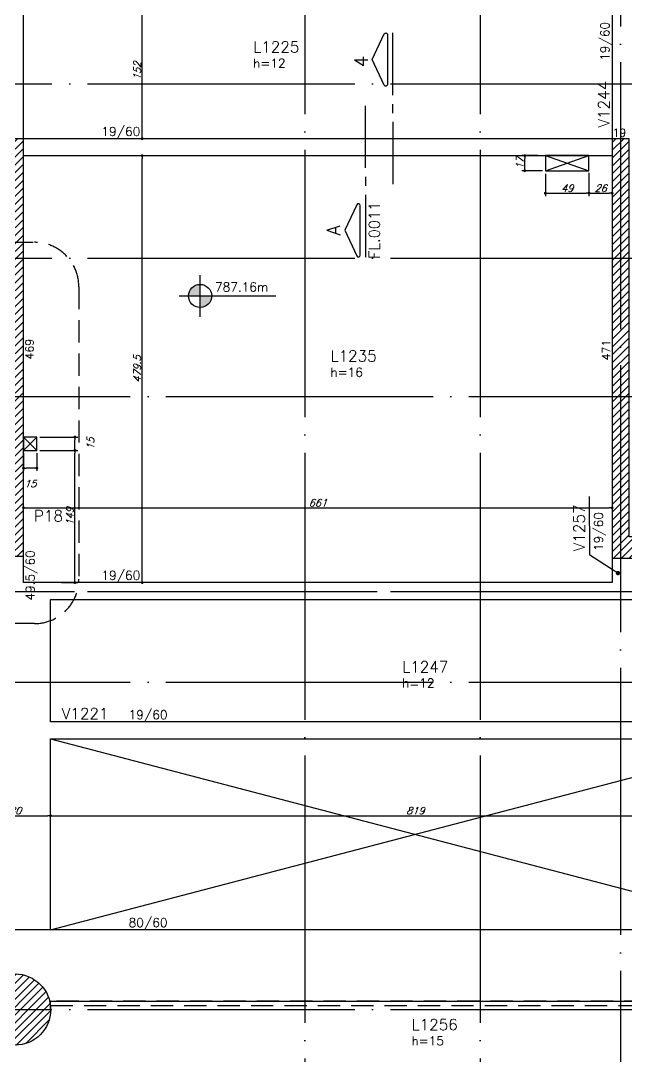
# Model space of a CAD drawing. Extents: x -4228 to 5417, y -2048 to 2452.
# Drawn here: x 612 to 1292, y -537 to 626 of the extents above; entities that cross this region are included whole.
import ezdxf
from ezdxf import colors
from ezdxf.entities.mleader import LeaderData, LeaderLine
from ezdxf.enums import TextEntityAlignment as Align
from ezdxf.math import Vec2, Vec3

# ---------------------------------------------------------------- set-up
doc = ezdxf.new("R2010")
doc.units = 0
doc.header["$LTSCALE"] = 50
doc.header["$MEASUREMENT"] = 0
doc.linetypes.add('DASHED', pattern=[0.75, 0.5, -0.25])
doc.linetypes.add('EIXO', pattern=[6.8, 6, -0.4, 0, -0.4])
doc.layers.get('0').update_dxf_attribs({"linetype": 'CONTINUOUS'})
doc.layers.get('DEFPOINTS').update_dxf_attribs({"linetype": 'CONTINUOUS'})
for name, color, linetype in [('242', 3, 'CONTINUOUS'), ('71', 6, 'CONTINUOUS'), ('F-AUX-RED', 1, 'CONTINUOUS'), ('F-CORTE-INDICAÇÃO', 4, 'CONTINUOUS'), ('F-COTAS', 106, 'CONTINUOUS'), ('F-COTAS-FUROS', 50, 'CONTINUOUS'), ('F-EIXO', 12, 'EIXO'), ('F-LAJES-DIM', 2, 'CONTINUOUS'), ('F-LAJES-NOME', 4, 'CONTINUOUS'), ('F-NÍVEL-PLANTA', 2, 'CONTINUOUS'), ('F-PILARES-DIM', 172, 'CONTINUOUS'), ('F-PILARES-HACH', 174, 'CONTINUOUS'), ('F-PILARES-NOME', 170, 'CONTINUOUS'), ('F-PILARES-S', 170, 'CONTINUOUS'), ('F-TEXTO', 6, 'CONTINUOUS'), ('F-VIGAS', 3, 'CONTINUOUS'), ('F-VIGAS-DIM', 2, 'CONTINUOUS'), ('F-VIGAS-NOME', 4, 'CONTINUOUS'), ('F-VÃO', 1, 'CONTINUOUS')]:
    doc.layers.add(name, color=color, linetype=linetype)
doc.styles.add('CP-TEXT-INCL', font='simplex.shx', dxfattribs={"oblique": 20})
doc.styles.add('MCP', font='simplex.shx')
doc.styles.add('ROMANS', font='simplex.shx')
doc.styles.get("Standard").update_dxf_attribs({"font": 'simplex.shx'})
doc.dimstyles.new('CP-COTAS-50', dxfattribs={"dimscale": 0.64, "dimtxt": 12.5, "dimasz": 5, "dimexe": 5, "dimexo": 5, "dimgap": 2.5, "dimtad": 1, "dimdec": 1, "dimdsep": 46, "dimtxsty": 'CP-TEXT-INCL', "dimblk1": 'DOT', "dimblk2": 'DOT', "dimsah": 1, "dimcen": 9, "dimclrd": 256, "dimclre": 256, "dimclrt": 256, "dimadec": 0, "dimazin": 0, "dimtfac": 1, "dimtdec": 1, "dimtmove": 2, "dimatfit": 3, "dimldrblk": 'DOT', "dimfxl": 0, "dimtolj": 1, "dimarcsym": 0})

# ---------------------------------------------------------------- blocks, each defined once
blk = doc.blocks.new('Nível - Planta')
at = {"layer": 'F-NÍVEL-PLANTA'}
h = blk.add_hatch(color=71, dxfattribs=at)
h.paths.add_polyline_path([(0, 0), (0, 0.26, 0.414214), (-0.26, 0)])
h.paths.add_polyline_path([(0.26, 0), (0, 0), (0, -0.26, 0.414214)])
for p, q in [((0, -0.469), (0, 0.469)), ((-0.469, 0), (1.704, 0))]:
    blk.add_line(p, q, dxfattribs=at)
blk.add_circle((0, 0), 0.26, dxfattribs=at)
at = {"layer": 'F-TEXTO', "color": 3, "style": 'MCP'}
blk.add_attdef('NÍVEL', (0.333, 0.102), '', height=0.2, dxfattribs=at)
blk = doc.blocks.new('*U10')
at = {"layer": 'F-CORTE-INDICAÇÃO'}
for p, q in [((70, 0), (0, 0)), ((80, 0), (90, 0)), ((100, 0), (170, 0))]:
    blk.add_line(p, q, dxfattribs=at)
blk.add_lwpolyline([(112, 6, -0.802585), (111.2, 9.8), (140, 23.3), (168.8, 9.8, -0.802585), (168, 6)], format="xyb", close=True, dxfattribs=at)
at = {"layer": 'F-CORTE-INDICAÇÃO', "style": 'ROMANS'}
blk.add_attdef('CORTE', text='', height=15, dxfattribs=at).set_placement((140, 35.8), align=Align.MIDDLE_CENTER)
at = {"layer": 'F-CORTE-INDICAÇÃO', "color": 2, "style": 'ROMANS'}
blk.add_attdef('FOLHA', text='', height=12, dxfattribs=at).set_placement((140, -10), align=Align.MIDDLE_CENTER)
blk = doc.blocks.new('*U45')
at = {"layer": 'F-EIXO'}
blk.add_line((0, 0), (7285, 0), dxfattribs=at)
at = {"layer": 'F-TEXTO', "style": 'ROMANS'}
blk.add_attdef('EIXO', text='', height=17.5, dxfattribs=at).set_placement((-28.2072, 0), align=Align.MIDDLE_CENTER)
blk = doc.blocks.new('*U26')
at = {"layer": 'F-EIXO'}
blk.add_line((0, 0), (7285, 0), dxfattribs=at)
at = {"layer": 'F-TEXTO', "style": 'ROMANS'}
blk.add_attdef('EIXO', text='', height=17.5, dxfattribs=at).set_placement((-28.2072, 0), align=Align.MIDDLE_CENTER)
blk = doc.blocks.new('*U27')
at = {"layer": 'F-EIXO'}
blk.add_line((0, 0), (7197, 0), dxfattribs=at)
at = {"layer": 'F-TEXTO', "style": 'ROMANS'}
blk.add_attdef('EIXO', text='', height=17.5, dxfattribs=at).set_placement((-28.2072, 0), align=Align.MIDDLE_CENTER)
blk = doc.blocks.new('*U29')
at = {"layer": 'F-EIXO'}
blk.add_line((0, 0), (7285, 0), dxfattribs=at)
at = {"layer": 'F-TEXTO', "style": 'ROMANS'}
blk.add_attdef('EIXO', text='', height=17.5, dxfattribs=at).set_placement((-28.2072, 0), align=Align.MIDDLE_CENTER)
blk = doc.blocks.new('*U31')
at = {"layer": 'F-EIXO'}
blk.add_line((0, 0), (7285, 0), dxfattribs=at)
at = {"layer": 'F-TEXTO', "style": 'ROMANS'}
blk.add_attdef('EIXO', text='', height=17.5, dxfattribs=at).set_placement((-28.2072, 0), align=Align.MIDDLE_CENTER)
blk = doc.blocks.new('*U32')
at = {"layer": 'F-EIXO'}
blk.add_line((0, 0), (7285, 0), dxfattribs=at)
at = {"layer": 'F-TEXTO', "style": 'ROMANS'}
blk.add_attdef('EIXO', text='', height=17.5, dxfattribs=at).set_placement((-28.2072, 0), align=Align.MIDDLE_CENTER)
blk = doc.blocks.new('*U36')
at = {"layer": 'F-EIXO'}
blk.add_line((0, 0), (0, -2655), dxfattribs=at)
at = {"layer": 'F-TEXTO', "style": 'ROMANS'}
blk.add_attdef('EIXO', text='', height=17.5, rotation=360, dxfattribs=at).set_placement((0, 28.2), align=Align.MIDDLE_CENTER)
blk = doc.blocks.new('*U43')
at = {"layer": 'F-EIXO'}
blk.add_line((0, 0), (0, -2655), dxfattribs=at)
at = {"layer": 'F-TEXTO', "style": 'ROMANS'}
blk.add_attdef('EIXO', text='', height=17.5, rotation=360, dxfattribs=at).set_placement((0, 28.2), align=Align.MIDDLE_CENTER)
blk = doc.blocks.new('*U38')
at = {"layer": 'F-EIXO'}
blk.add_line((0, 0), (7197, 0), dxfattribs=at)
at = {"layer": 'F-TEXTO', "style": 'ROMANS'}
blk.add_attdef('EIXO', text='', height=17.5, dxfattribs=at).set_placement((-28.2072, 0), align=Align.MIDDLE_CENTER)
blk = doc.blocks.new('*U40')
at = {"layer": 'F-EIXO'}
blk.add_line((0, 0), (0, -2753.4852), dxfattribs=at)
at = {"layer": 'F-TEXTO', "style": 'ROMANS'}
blk.add_attdef('EIXO', text='', height=17.5, rotation=360, dxfattribs=at).set_placement((0, 28.2072), align=Align.MIDDLE_CENTER)
blk = doc.blocks.new('_DOT')
at = {"color": 0, "linetype": 'ByBlock'}
blk.add_line((-0.5, 0), (-1, 0), dxfattribs=at)
at = {"color": 0, "linetype": 'ByBlock', "const_width": 0.5}
blk.add_lwpolyline([(-0.25, 0, 1), (0.25, 0, 1)], format="xyb", close=True, dxfattribs=at)
blk = doc.blocks.new('*D52')
at = {"layer": 'DEFPOINTS', "color": 0, "linetype": 'Continuous', "transparency": 16777216}
for p in [(-3490, -415.5), (3259.5, -555.5), (3259.5, -687.9)]:
    blk.add_point(p, dxfattribs=at)
at = {"layer": 'F-COTAS', "linetype": 'Continuous', "lineweight": -2, "transparency": 16777216}
for p, q in [((-3490, -418.7), (-3490, -691.1)), ((3259.5, -558.7), (3259.5, -691.1)), ((-3486.8, -687.9), (3256.3, -687.9))]:
    blk.add_line(p, q, dxfattribs=at)
at = {"layer": 'F-COTAS', "linetype": 'Continuous', "lineweight": -2, "transparency": 16777216, "xscale": 3.2, "yscale": 3.2, "zscale": 3.2, "rotation": 180}
blk.add_blockref('_DOT', (-3490, -687.9), dxfattribs=at)
at = {"layer": 'F-COTAS', "linetype": 'Continuous', "lineweight": -2, "transparency": 16777216, "xscale": 3.2, "yscale": 3.2, "zscale": 3.2}
blk.add_blockref('_DOT', (3259.5, -687.9), dxfattribs=at)
at = {"layer": 'F-COTAS', "linetype": 'Continuous', "transparency": 16777216, "insert": (-115.2, -682.3), "char_height": 8, "attachment_point": 5, "style": 'CP-TEXT-INCL'}
blk.add_mtext('\\A1;6749.5', dxfattribs=at)
blk = doc.blocks.new('*U11')
at = {"layer": 'F-CORTE-INDICAÇÃO'}
for p, q in [((-100, 0), (-170, 0)), ((-80, 0), (-90, 0)), ((-70, 0), (0, 0))]:
    blk.add_line(p, q, dxfattribs=at)
blk.add_lwpolyline([(-112, 6, 0.802585), (-111.2, 9.8), (-140, 23.3), (-168.8, 9.8, 0.802585), (-168, 6)], format="xyb", close=True, dxfattribs=at)
at = {"layer": 'F-CORTE-INDICAÇÃO', "style": 'ROMANS'}
blk.add_attdef('CORTE', text='', height=15, dxfattribs=at).set_placement((-140, 35.8), align=Align.MIDDLE_CENTER)
at = {"layer": 'F-CORTE-INDICAÇÃO', "color": 2, "style": 'ROMANS'}
blk.add_attdef('FOLHA', text='', height=12, dxfattribs=at).set_placement((-140, -10), align=Align.MIDDLE_CENTER)
blk = doc.blocks.new('*U204')
at = {"layer": 'F-VÃO'}
for p, q in [((0, 0), (15, 15)), ((0, 15), (15, 0))]:
    blk.add_line(p, q, dxfattribs=at)
at = {"layer": 'F-VÃO', "color": 3}
blk.add_lwpolyline([(0, 0), (15, 0), (15, 15), (0, 15)], close=True, dxfattribs=at)
blk = doc.blocks.new('*D213')
at = {"layer": 'DEFPOINTS', "color": 0, "linetype": 'Continuous', "transparency": 16777216}
for p in [(630, 143.5), (672.7, 143.5), (654.4, -5)]:
    blk.add_point(p, dxfattribs=at)
at = {"layer": 'F-COTAS-FUROS', "linetype": 'Continuous', "lineweight": -2, "transparency": 16777216}
for p, q in [((633.2, 143.5), (675.9, 143.5)), ((672.7, -1.8), (672.7, 140.3)), ((657.6, -5), (675.9, -5))]:
    blk.add_line(p, q, dxfattribs=at)
at = {"layer": 'F-COTAS-FUROS', "linetype": 'Continuous', "lineweight": -2, "transparency": 16777216, "xscale": 3.2, "yscale": 3.2, "zscale": 3.2}
for p, rotation in [((672.7, 143.5), 90), ((672.7, -5), 270)]:
    blk.add_blockref('_DOT', p, dxfattribs=dict(at, rotation=rotation))
at = {"layer": 'F-COTAS-FUROS', "linetype": 'Continuous', "transparency": 16777216, "insert": (667.1, 69.2), "char_height": 8, "attachment_point": 5, "rotation": 90, "style": 'CP-TEXT-INCL'}
blk.add_mtext('\\A1;149', dxfattribs=at)
blk = doc.blocks.new('*D214')
at = {"layer": 'DEFPOINTS', "color": 0, "linetype": 'Continuous', "transparency": 16777216}
for p in [(630, 158.5), (672.7, 158.5), (630, 143.5)]:
    blk.add_point(p, dxfattribs=at)
at = {"layer": 'F-COTAS-FUROS', "linetype": 'Continuous', "lineweight": -2, "transparency": 16777216}
for p, q in [((633.2, 158.5), (675.9, 158.5)), ((672.7, 146.7), (672.7, 155.3)), ((633.2, 143.5), (675.9, 143.5))]:
    blk.add_line(p, q, dxfattribs=at)
at = {"layer": 'F-COTAS-FUROS', "linetype": 'Continuous', "lineweight": -2, "transparency": 16777216, "xscale": 3.2, "yscale": 3.2, "zscale": 3.2}
for p, rotation in [((672.7, 158.5), 90), ((672.7, 143.5), 270)]:
    blk.add_blockref('_DOT', p, dxfattribs=dict(at, rotation=rotation))
at = {"layer": 'F-COTAS-FUROS', "linetype": 'Continuous', "transparency": 16777216, "insert": (690.3, 151), "char_height": 8, "attachment_point": 5, "rotation": 90, "style": 'CP-TEXT-INCL'}
blk.add_mtext('\\A1;15', dxfattribs=at)
blk = doc.blocks.new('*D215')
at = {"layer": 'DEFPOINTS', "color": 0, "linetype": 'Continuous', "transparency": 16777216}
for p in [(615, 143.5), (630, 143.5), (615, 123.6)]:
    blk.add_point(p, dxfattribs=at)
at = {"layer": 'F-COTAS-FUROS', "linetype": 'Continuous', "lineweight": -2, "transparency": 16777216}
for p, q in [((615, 140.3), (615, 120.4)), ((630, 140.3), (630, 120.4)), ((626.8, 123.6), (618.2, 123.6))]:
    blk.add_line(p, q, dxfattribs=at)
at = {"layer": 'F-COTAS-FUROS', "linetype": 'Continuous', "lineweight": -2, "transparency": 16777216, "xscale": 3.2, "yscale": 3.2, "zscale": 3.2, "rotation": 180}
blk.add_blockref('_DOT', (615, 123.6), dxfattribs=at)
at = {"layer": 'F-COTAS-FUROS', "linetype": 'Continuous', "lineweight": -2, "transparency": 16777216, "xscale": 3.2, "yscale": 3.2, "zscale": 3.2}
blk.add_blockref('_DOT', (630, 123.6), dxfattribs=at)
at = {"layer": 'F-COTAS-FUROS', "linetype": 'Continuous', "transparency": 16777216, "insert": (622.5, 106), "char_height": 8, "attachment_point": 5, "style": 'CP-TEXT-INCL'}
blk.add_mtext('\\A1;15', dxfattribs=at)
blk = doc.blocks.new('*U297')
at = {"layer": 'F-VÃO'}
for p, q in [((0, 0), (49, 17)), ((0, 17), (49, 0))]:
    blk.add_line(p, q, dxfattribs=at)
at = {"layer": 'F-VÃO', "color": 3}
blk.add_lwpolyline([(0, 0), (49, 0), (49, 17), (0, 17)], close=True, dxfattribs=at)
blk = doc.blocks.new('*D309')
at = {"layer": 'DEFPOINTS', "color": 0, "linetype": 'Continuous', "transparency": 16777216}
for p in [(1201, 457.1), (1250, 457.5), (1250, 432.3)]:
    blk.add_point(p, dxfattribs=at)
at = {"layer": 'F-COTAS-FUROS', "linetype": 'Continuous', "lineweight": -2, "transparency": 16777216}
for p, q in [((1201, 453.9), (1201, 429.1)), ((1250, 454.3), (1250, 429.1)), ((1204.2, 432.3), (1246.8, 432.3))]:
    blk.add_line(p, q, dxfattribs=at)
at = {"layer": 'F-COTAS-FUROS', "linetype": 'Continuous', "lineweight": -2, "transparency": 16777216, "xscale": 3.2, "yscale": 3.2, "zscale": 3.2, "rotation": 180}
blk.add_blockref('_DOT', (1201, 432.3), dxfattribs=at)
at = {"layer": 'F-COTAS-FUROS', "linetype": 'Continuous', "lineweight": -2, "transparency": 16777216, "xscale": 3.2, "yscale": 3.2, "zscale": 3.2}
blk.add_blockref('_DOT', (1250, 432.3), dxfattribs=at)
at = {"layer": 'F-COTAS-FUROS', "linetype": 'Continuous', "transparency": 16777216, "insert": (1225.5, 437.9), "char_height": 8, "attachment_point": 5, "style": 'CP-TEXT-INCL'}
blk.add_mtext('\\A1;49', dxfattribs=at)
blk = doc.blocks.new('*D310')
at = {"layer": 'DEFPOINTS', "color": 0, "linetype": 'Continuous', "transparency": 16777216}
for p in [(1250, 458.5), (1276, 458.5), (1276, 432.3)]:
    blk.add_point(p, dxfattribs=at)
at = {"layer": 'F-COTAS-FUROS', "linetype": 'Continuous', "lineweight": -2, "transparency": 16777216}
for p, q in [((1250, 455.3), (1250, 429.1)), ((1276, 455.3), (1276, 429.1)), ((1253.2, 432.3), (1272.8, 432.3))]:
    blk.add_line(p, q, dxfattribs=at)
at = {"layer": 'F-COTAS-FUROS', "linetype": 'Continuous', "lineweight": -2, "transparency": 16777216, "xscale": 3.2, "yscale": 3.2, "zscale": 3.2, "rotation": 180}
blk.add_blockref('_DOT', (1250, 432.3), dxfattribs=at)
at = {"layer": 'F-COTAS-FUROS', "linetype": 'Continuous', "lineweight": -2, "transparency": 16777216, "xscale": 3.2, "yscale": 3.2, "zscale": 3.2}
blk.add_blockref('_DOT', (1276, 432.3), dxfattribs=at)
at = {"layer": 'F-COTAS-FUROS', "linetype": 'Continuous', "transparency": 16777216, "insert": (1263, 437.9), "char_height": 8, "attachment_point": 5, "style": 'CP-TEXT-INCL'}
blk.add_mtext('\\A1;26', dxfattribs=at)
blk = doc.blocks.new('*D311')
at = {"layer": 'DEFPOINTS', "color": 0, "linetype": 'Continuous', "transparency": 16777216}
for p in [(1177.9, 474.5), (1195.7, 474.5), (1201, 457.5)]:
    blk.add_point(p, dxfattribs=at)
at = {"layer": 'F-COTAS-FUROS', "linetype": 'Continuous', "lineweight": -2, "transparency": 16777216}
for p, q in [((1192.5, 474.5), (1174.7, 474.5)), ((1177.9, 460.7), (1177.9, 471.3)), ((1197.8, 457.5), (1174.7, 457.5))]:
    blk.add_line(p, q, dxfattribs=at)
at = {"layer": 'F-COTAS-FUROS', "linetype": 'Continuous', "lineweight": -2, "transparency": 16777216, "xscale": 3.2, "yscale": 3.2, "zscale": 3.2}
for p, rotation in [((1177.9, 474.5), 90), ((1177.9, 457.5), 270)]:
    blk.add_blockref('_DOT', p, dxfattribs=dict(at, rotation=rotation))
at = {"layer": 'F-COTAS-FUROS', "linetype": 'Continuous', "transparency": 16777216, "insert": (1172.3, 466), "char_height": 8, "attachment_point": 5, "rotation": 90, "style": 'CP-TEXT-INCL'}
blk.add_mtext('\\A1;17', dxfattribs=at)
blk = doc.blocks.new('*D338')
at = {"layer": 'DEFPOINTS', "color": 0, "linetype": 'Continuous', "transparency": 16777216}
for p in [(748.3, 474.5), (748.3, 474.5), (748.3, -5)]:
    blk.add_point(p, dxfattribs=at)
at = {"layer": 'F-COTAS', "linetype": 'Continuous', "lineweight": -2, "transparency": 16777216}
blk.add_line((748.3, -1.8), (748.3, 471.3), dxfattribs=at)
at = {"layer": 'F-COTAS', "linetype": 'Continuous', "lineweight": -2, "transparency": 16777216, "xscale": 3.2, "yscale": 3.2, "zscale": 3.2}
for p, rotation in [((748.3, 474.5), 90), ((748.3, -5), 270)]:
    blk.add_blockref('_DOT', p, dxfattribs=dict(at, rotation=rotation))
at = {"layer": 'F-COTAS', "linetype": 'Continuous', "transparency": 16777216, "insert": (742.7, 234.7), "char_height": 8, "attachment_point": 5, "rotation": 90, "style": 'CP-TEXT-INCL'}
blk.add_mtext('\\A1;479.5', dxfattribs=at)
blk = doc.blocks.new('*D339')
at = {"layer": 'DEFPOINTS', "color": 0, "linetype": 'Continuous', "transparency": 16777216}
for p in [(748.3, 645.5), (748.3, 645.5), (748.3, 493.5)]:
    blk.add_point(p, dxfattribs=at)
at = {"layer": 'F-COTAS', "linetype": 'Continuous', "lineweight": -2, "transparency": 16777216}
blk.add_line((748.3, 496.7), (748.3, 642.3), dxfattribs=at)
at = {"layer": 'F-COTAS', "linetype": 'Continuous', "lineweight": -2, "transparency": 16777216, "xscale": 3.2, "yscale": 3.2, "zscale": 3.2}
for p, rotation in [((748.3, 645.5), 90), ((748.3, 493.5), 270)]:
    blk.add_blockref('_DOT', p, dxfattribs=dict(at, rotation=rotation))
at = {"layer": 'F-COTAS', "linetype": 'Continuous', "transparency": 16777216, "insert": (742.7, 569.5), "char_height": 8, "attachment_point": 5, "rotation": 90, "style": 'CP-TEXT-INCL'}
blk.add_mtext('\\A1;152', dxfattribs=at)
blk = doc.blocks.new('*D404')
at = {"layer": 'DEFPOINTS', "color": 0, "linetype": 'Continuous', "transparency": 16777216}
for p in [(565.5, -266.8), (645.5, -266.8), (645.5, -266.8)]:
    blk.add_point(p, dxfattribs=at)
at = {"layer": 'F-COTAS', "linetype": 'Continuous', "lineweight": -2, "transparency": 16777216}
blk.add_line((568.7, -266.8), (642.3, -266.8), dxfattribs=at)
at = {"layer": 'F-COTAS', "linetype": 'Continuous', "lineweight": -2, "transparency": 16777216, "xscale": 3.2, "yscale": 3.2, "zscale": 3.2, "rotation": 180}
blk.add_blockref('_DOT', (565.5, -266.8), dxfattribs=at)
at = {"layer": 'F-COTAS', "linetype": 'Continuous', "lineweight": -2, "transparency": 16777216, "xscale": 3.2, "yscale": 3.2, "zscale": 3.2}
blk.add_blockref('_DOT', (645.5, -266.8), dxfattribs=at)
at = {"layer": 'F-COTAS', "linetype": 'Continuous', "transparency": 16777216, "insert": (605.5, -261.2), "char_height": 8, "attachment_point": 5, "style": 'CP-TEXT-INCL'}
blk.add_mtext('\\A1;80', dxfattribs=at)
blk = doc.blocks.new('*D405')
at = {"layer": 'DEFPOINTS', "color": 0, "linetype": 'Continuous', "transparency": 16777216}
for p in [(645.5, -266.8), (1464.5, -266.8), (1464.5, -266.8)]:
    blk.add_point(p, dxfattribs=at)
at = {"layer": 'F-COTAS', "linetype": 'Continuous', "lineweight": -2, "transparency": 16777216}
blk.add_line((648.7, -266.8), (1461.3, -266.8), dxfattribs=at)
at = {"layer": 'F-COTAS', "linetype": 'Continuous', "lineweight": -2, "transparency": 16777216, "xscale": 3.2, "yscale": 3.2, "zscale": 3.2, "rotation": 180}
blk.add_blockref('_DOT', (645.5, -266.8), dxfattribs=at)
at = {"layer": 'F-COTAS', "linetype": 'Continuous', "lineweight": -2, "transparency": 16777216, "xscale": 3.2, "yscale": 3.2, "zscale": 3.2}
blk.add_blockref('_DOT', (1464.5, -266.8), dxfattribs=at)
at = {"layer": 'F-COTAS', "linetype": 'Continuous', "transparency": 16777216, "insert": (1055, -261.2), "char_height": 8, "attachment_point": 5, "style": 'CP-TEXT-INCL'}
blk.add_mtext('\\A1;819', dxfattribs=at)
blk = doc.blocks.new('*D414')
at = {"layer": 'DEFPOINTS', "color": 0, "linetype": 'Continuous', "transparency": 16777216}
for p in [(615, 79), (1276, 79), (1276, 79)]:
    blk.add_point(p, dxfattribs=at)
at = {"layer": 'F-COTAS', "linetype": 'Continuous', "lineweight": -2, "transparency": 16777216}
blk.add_line((618.2, 79), (1272.8, 79), dxfattribs=at)
at = {"layer": 'F-COTAS', "linetype": 'Continuous', "lineweight": -2, "transparency": 16777216, "xscale": 3.2, "yscale": 3.2, "zscale": 3.2, "rotation": 180}
blk.add_blockref('_DOT', (615, 79), dxfattribs=at)
at = {"layer": 'F-COTAS', "linetype": 'Continuous', "lineweight": -2, "transparency": 16777216, "xscale": 3.2, "yscale": 3.2, "zscale": 3.2}
blk.add_blockref('_DOT', (1276, 79), dxfattribs=at)
at = {"layer": 'F-COTAS', "linetype": 'Continuous', "transparency": 16777216, "insert": (945.5, 84.6), "char_height": 8, "attachment_point": 5, "style": 'CP-TEXT-INCL'}
blk.add_mtext('\\A1;661', dxfattribs=at)

msp = doc.modelspace()

# ---------------------------------------------------------------- hatches: boundary and pattern name
at = {"layer": 'F-PILARES-HACH', "linetype": 'Continuous'}
h = msp.add_hatch(dxfattribs=at)
h.set_pattern_fill('ANSI31', color=256, scale=50, style=0)
h.paths.add_polyline_path([(615, 24.5), (615, 493.5), (596, 493.5), (596, 43.5), (376, 43.5), (376, 24.5)], flags=16)
h = msp.add_hatch(dxfattribs=at)
h.set_pattern_fill('ANSI31', color=256, scale=50, style=0)
h.paths.add_polyline_path([(1276, 22.5), (1514, 22.5), (1514, 46.5), (1295, 46.5), (1295, 493.5), (1276, 493.5)], flags=16)
h = msp.add_hatch(dxfattribs=at)
h.set_pattern_fill('ANSI31', color=256, scale=50)
edge = h.paths.add_edge_path()
edge.add_arc((605.5, -484.5), 40, 0, 360)

# ---------------------------------------------------------------- linework, layer by layer
at = {"layer": '242', "linetype": 'Continuous'}
msp.add_line((1285.5, 34.5), (1285.5, 34.5), dxfattribs=at)
at = {"layer": '71', "color": 1, "linetype": 'DASHED'}
for p, q in [((645.5, -480), (645.5, -475)), ((1464.5, -475), (645.5, -475)), ((645.5, -480), (1464.5, -480))]:
    msp.add_line(p, q, dxfattribs=at)
at = {"layer": 'F-AUX-RED', "color": 4, "linetype": 'DASHED'}
msp.add_lwpolyline([(1.038, 377.176), (627.224, 377.176, -0.41421356), (677.224, 327.176), (677.224, -1.113, -0.41421356), (627.224, -51.113), (1.038, -51.113, -0.41421356), (-48.962, -1.113), (-48.962, 327.176, -0.41421356)], format="xyb", close=True, dxfattribs=at)
at = {"layer": 'F-EIXO'}
msp.add_line((-3709.089, -15), (3550.572, -15), dxfattribs=at)
at = {"layer": 'F-PILARES-S', "linetype": 'Continuous'}
for points in [[(615, 24.5), (615, 493.5), (596, 493.5), (596, 43.5), (376, 43.5), (376, 24.5), (615, 24.5)], [(1276, 22.5), (1514, 22.5), (1514, 46.5), (1295, 46.5), (1295, 493.5), (1276, 493.5), (1276, 22.5)]]:
    msp.add_lwpolyline(points, dxfattribs=at)
msp.add_circle((605.5, -484.5), 40, dxfattribs=at)
at = {"layer": 'F-VIGAS'}
for points in [[(615, 493.5), (615, 645.5)], [(1276, 645.5), (1276, 493.5)], [(1276, 493.5), (615, 493.5)], [(615, 474.5), (1276, 474.5)], [(615, -5), (615, 24.5)], [(1276, 22.5), (1276, -5)], [(1276, -5), (615, -5)], [(645.5, -161.5), (645.5, -24)], [(645.5, -24), (1285.5, -24)], [(1285.5, -24), (1464.5, -24)], [(1464.5, -161.5), (645.5, -161.5)], [(645.5, -395), (645.5, -180.5)], [(645.5, -180.5), (1464.5, -180.5)], [(645.5, -395), (565.5, -395)], [(1464.5, -395), (645.5, -395)], [(645.5, -475), (1464.5, -475)], [(645.5, -484.5), (645.5, -475)]]:
    msp.add_lwpolyline(points, dxfattribs=at)
at = {"layer": 'F-VÃO'}
for p, q in [((645.5, -395), (1464.5, -180.5)), ((645.5, -180.5), (1464.5, -395))]:
    msp.add_line(p, q, dxfattribs=at)

# ---------------------------------------------------------------- block references
at = {"layer": 'F-CORTE-INDICAÇÃO', "linetype": 'Continuous'}
ref = msp.add_blockref('*U10', (1029.93, 442.363), dxfattribs=dict(at, rotation=90))
ref.add_attrib('CORTE', '4', dxfattribs={"height": 15, "rotation": 90, "style": 'ROMANS'}).set_placement((994.166, 580.22), align=Align.MIDDLE_CENTER)
at = {"layer": 'F-CORTE-INDICAÇÃO', "linetype": 'Continuous', "rotation": 90}
msp.add_blockref('*U11', (998.974, 530.602), dxfattribs=at).add_auto_attribs({'FOLHA': 'FL.0011', 'CORTE': 'A'})
at = {"layer": 'F-EIXO', "linetype": 'Continuous'}
for name, p in [('*U40', (1285.5, 1939.842)), ('*U36', (931, 1841.357)), ('*U43', (1128, 1841.357)), ('*U45', (-3734.274, 555)), ('*U31', (-3734.274, 359.5)), ('*U38', (-3646.32, 204)), ('*U29', (-3734.274, -15)), ('*U32', (-3734.274, -15)), ('*U27', (-3646.32, -117)), ('*U26', (-3734.274, -484.5))]:
    msp.add_blockref(name, p, dxfattribs=at)
at = {"layer": 'F-NÍVEL-PLANTA', "linetype": 'Continuous', "xscale": 50, "yscale": 50, "zscale": 50}
msp.add_blockref('Nível - Planta', (813.352, 316.889), dxfattribs=at).add_auto_attribs({'NÍVEL': '787.16m'})
at = {"layer": 'F-VÃO', "linetype": 'Continuous'}
for name, p in [('*U297', (1201, 457.5)), ('*U204', (615, 143.5))]:
    msp.add_blockref(name, p, dxfattribs=at)

# ---------------------------------------------------------------- texts
at = {"layer": 'F-LAJES-DIM', "linetype": 'Continuous', "style": 'MCP'}
for s, p in [('h=12', (872.872, 573.283)), ('h=16', (959.679, 226.234)), ('h=12', (1040.156, -122.887)), ('h=15', (1050.724, -524.65))]:
    msp.add_text(s, height=10, dxfattribs=at).set_placement(p)
at = {"layer": 'F-LAJES-NOME', "linetype": 'Continuous', "style": 'MCP'}
for s, p in [('L1225', (872.872, 590.283)), ('L1235', (959.679, 243.234)), ('L1247', (1040.156, -105.887)), ('L1256', (1050.724, -507.65))]:
    msp.add_text(s, height=12.5, dxfattribs=at).set_placement(p)
at = {"layer": 'F-PILARES-DIM', "linetype": 'Continuous', "style": 'MCP'}
msp.add_text('19', height=9, dxfattribs=at).set_placement((1276.5, 495.75))
for s, p in [('469', (626.25, 245.5)), ('471', (1273.75, 244.5))]:
    msp.add_text(s, height=9, rotation=90, dxfattribs=at).set_placement(p)
at = {"layer": 'F-PILARES-NOME', "linetype": 'Continuous', "style": 'MCP'}
msp.add_text('P18', height=12.5, dxfattribs=at).set_placement((626.697, 63.671))
at = {"layer": 'F-VIGAS-DIM', "linetype": 'Continuous', "style": 'MCP'}
for s, p in [('19/60', (1272.875, 581)), ('19/60', (1265.731, 30.405)), ('49.5/60', (627.5, -25.25))]:
    msp.add_text(s, height=10, rotation=90, dxfattribs=at).set_placement(p)
for s, p in [('19/60', (702.5, 496.625)), ('19/60', (702.5, -1.875)), ('19/60', (733, -158.375)), ('80/60', (733, -391.875))]:
    msp.add_text(s, height=10, dxfattribs=at).set_placement(p)
at = {"layer": 'F-VIGAS-NOME', "linetype": 'Continuous', "style": 'MCP'}
for s, p in [('V1244', (1272.875, 506)), ('V1257', (1245.213, 30.138))]:
    msp.add_text(s, height=12.5, rotation=90, dxfattribs=at).set_placement(p)
msp.add_text('V1221', height=12.5, dxfattribs=at).set_placement((658, -158.375))

# ---------------------------------------------------------------- dimensions: what is measured, and where the dimension line sits
at = {"layer": 'F-COTAS', "linetype": 'Continuous'}
for base, p1, p2, angle, picture, middle in [((748.326, 645.5), (748.326, 493.5), (748.326, 645.5), 270, '*D339', (742.726, 569.5)), ((748.326, 474.5), (748.326, -5), (748.326, 474.5), 270, '*D338', (742.726, 234.75)), ((1276, 79.019), (615, 79.019), (1276, 79.019), 180, '*D414', (945.5, 84.619)), ((645.5, -266.794), (565.5, -266.794), (645.5, -266.794), 180, '*D404', (605.5, -261.194)), ((1464.5, -266.794), (645.5, -266.794), (1464.5, -266.794), 180, '*D405', (1055, -261.194))]:
    dim = msp.add_linear_dim(base=base, p1=p1, p2=p2, angle=angle, dimstyle='CP-COTAS-50', override={"dimfxl": 7.5}, dxfattribs=at)
    dim.commit()
    dim.dimension.update_dxf_attribs({"geometry": picture, "text_midpoint": middle})
dim = msp.add_linear_dim(base=(3259.5, -687.899), p1=(-3490, -415.5), p2=(3259.5, -555.5), dimstyle='CP-COTAS-50', dxfattribs=at)
dim.commit()
dim.dimension.update_dxf_attribs({"geometry": '*D52', "text_midpoint": (-115.25, -682.299)})
at = {"layer": 'F-COTAS-FUROS', "linetype": 'Continuous'}
for base, p1, p2, picture, middle in [((1177.881, 474.5), (1201, 457.5), (1195.687, 474.5), '*D311', (1172.281, 466)), ((672.72, 158.5), (630, 143.5), (630, 158.5), '*D214', (690.32, 151)), ((672.719937074, 143.5), (654.370300339, -5), (630, 143.5), '*D213', (667.119937074, 69.25))]:
    dim = msp.add_linear_dim(base=base, p1=p1, p2=p2, angle=90, dimstyle='CP-COTAS-50', override={"dimdec": 0, "dimfxl": 7.5}, dxfattribs=at)
    dim.commit()
    dim.dimension.update_dxf_attribs({"geometry": picture, "text_midpoint": middle})
for base, p1, p2, picture, middle in [((1250, 432.322), (1201, 457.092), (1250, 457.5), '*D309', (1225.5, 437.922)), ((1276, 432.322), (1250, 458.487), (1276, 458.487), '*D310', (1263, 437.922)), ((615, 123.639), (630, 143.5), (615, 143.5), '*D215', (622.5, 106.039))]:
    dim = msp.add_linear_dim(base=base, p1=p1, p2=p2, dimstyle='CP-COTAS-50', override={"dimdec": 0, "dimfxl": 7.5}, dxfattribs=at)
    dim.commit()
    dim.dimension.update_dxf_attribs({"geometry": picture, "text_midpoint": middle})

# ---------------------------------------------------------------- leaders
at = {"layer": 'F-AUX-RED', "linetype": 'Continuous'}
ml = msp.add_multileader_mtext('Standard', dxfattribs=at)
ml.set_content('', color=256)
ml.set_leader_properties()
ml.set_arrow_properties(name='DOT')
ml.build(insert=Vec2(0, 0))
ml.multileader.update_dxf_attribs({"text_right_attachment_type": 6, "dogleg_length": 0.36, "arrow_head_size": 5})
ctx = ml.context
ctx.base_point, ctx.char_height, ctx.arrow_head_size, ctx.landing_gap_size, ctx.plane_origin, ctx.plane_x_axis, ctx.plane_y_axis = Vec3(1250.439, 91.596), 0.18, 5, 0.09, Vec3(1282.545, 5.658), Vec3(-0.00591213, 0.99998252), Vec3(-0.99998252, -0.00591213)
ctx.right_attachment = 6
notes = []
notes.append((ctx, [(0, (1, 1, 0), (1250.829, 25.75), (-0.00591213, 0.99998252), 65.847, [(0, [(1282.545, 5.658)], 0, [])])]))
ctx.mtext.insert, ctx.mtext.text_direction, ctx.mtext.rotation, ctx.mtext.flow_direction = Vec3(1250.529, 91.686), Vec3(0.00591213, -0.99998252), 4.71830114, 5
for ctx, leaders in notes:
    for number, flags, end, landing, length, lines in leaders:
        leader = LeaderData()
        leader.index, (leader.has_last_leader_line, leader.has_dogleg_vector, leader.attachment_direction) = number, flags
        leader.last_leader_point, leader.dogleg_vector, leader.dogleg_length = Vec3(end), Vec3(landing), length
        for number, points, colour, breaks in lines:
            line = LeaderLine()
            line.index, line.vertices, line.color, line.breaks = number, Vec3.list(points), colors.encode_raw_color(colour), breaks
            leader.lines.append(line)
        ctx.leaders.append(leader)

doc.saveas('drawing.dxf')
